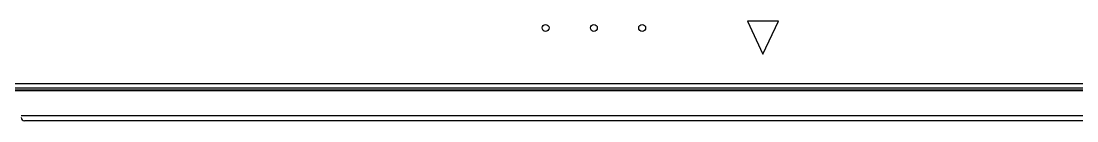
# Model space of a CAD drawing. Header units: inches. Extents: x -172 to 397, y -177 to 127.
# Drawn here: x 314.317 to 314.983, y 80.638 to 80.701 of the extents above; entities that cross this region are included whole.
import ezdxf

# ---------------------------------------------------------------- set-up
doc = ezdxf.new("R2010")
doc.units = ezdxf.units.IN
doc.header["$MEASUREMENT"] = 0
doc.layers.add('AC-RA', color=210, linetype='Continuous')

# ---------------------------------------------------------------- blocks, each defined once
blk = doc.blocks.new('FTM(15-28)PV2S')
at = {"layer": 'AC-RA', "color": 0, "linetype": 'Continuous'}
for p, q in [((1986.417588753224, 1338.300931904122), (1985.610137683272, 1338.300931904122)), ((1985.610780558328, 1338.301951528389), (1986.416945878168, 1338.301951528389)), ((1986.49911743748, 1338.296299872342), (1985.528608999015, 1338.296299872342)), ((1986.498529381667, 1338.294934473869), (1985.529197054829, 1338.294934473869))]:
    blk.add_line(p, q, dxfattribs=at)
at = {"layer": 'AC-RA', "color": 8, "linetype": 'Continuous'}
for p, q in [((1986.49911743748, 1338.296157858671), (1985.528608999015, 1338.296157858671)), ((1985.529197054829, 1338.295821059001), (1986.498529381667, 1338.295821059001)), ((1986.279370616249, 1338.289512077352), (1986.276477678499, 1338.283308151774)), ((1986.282263554, 1338.283308151774), (1986.279370616249, 1338.289512077352)), ((1986.276477678499, 1338.283308151774), (1986.282263554, 1338.283308151774))]:
    blk.add_line(p, q, dxfattribs=at)
for centre in [(1986.301871243199, 1338.284593901886), (1986.310871493978, 1338.284593901886), (1986.319871744758, 1338.284593901886)]:
    blk.add_circle(centre, 0.000642875055693922, dxfattribs=at)
at = {"layer": 'AC-RA', "color": 0, "linetype": 'Continuous'}
blk.add_arc((1986.416945878168, 1338.301308653334), 0.000642875055693922, 0, 90, dxfattribs=at)
blk = doc.blocks.new('*U215')
at = {"layer": 'AC-RA'}
blk.add_blockref('FTM(15-28)PV2S', (759.251282600299, 606.4792470601533), dxfattribs=at)

msp = doc.modelspace()

# ---------------------------------------------------------------- block references
at = {"layer": 'AC-RA', "color": 4, "xscale": 3.385815682203352, "yscale": 3.385815682203352, "zscale": 3.385815682203352, "rotation": 180}
msp.add_blockref('*U215', (9610.645895856118, 6665.308952608934), dxfattribs=at)

doc.saveas('drawing.dxf')
